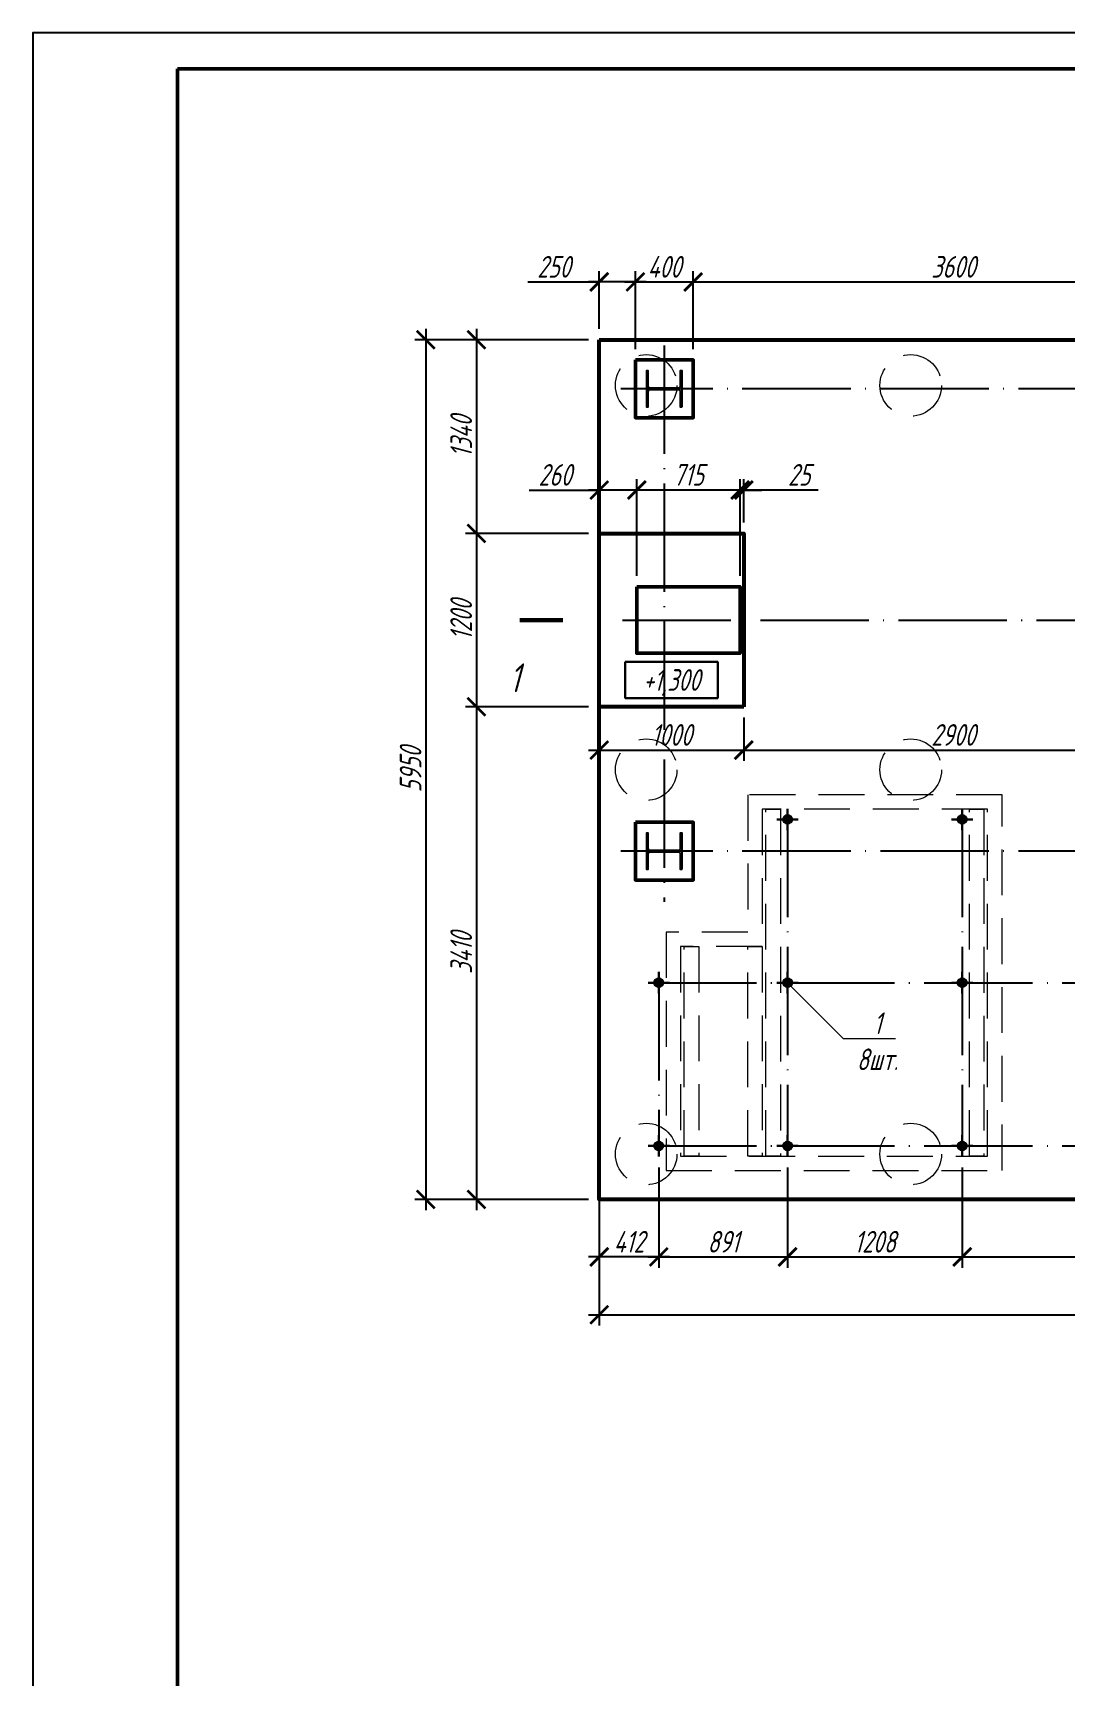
# Model space of a CAD drawing. Header units: millimetres. Extents: x 47215 to 48111, y -15059 to -14168.
# Drawn here: x 47215.2 to 47358.1, y -14395.3 to -14167.8 of the extents above; entities that cross this region are included whole.
import ezdxf
from ezdxf import colors
from ezdxf.entities.mleader import LeaderData, LeaderLine
from ezdxf.enums import TextEntityAlignment as Align
from ezdxf.math import Vec2, Vec3

# ---------------------------------------------------------------- set-up
doc = ezdxf.new("R2010")
doc.units = ezdxf.units.MM
for name, pattern in [('ОСЕВАЯ_СРЕДНЯЯ', [19, 15, -2, 0, -2]), ('ЦЕНТР2', [28.575, 19.05, -3.175, 3.175, -3.175]), ('штриховая2', [9.525, 6.35, -3.175])]:
    doc.linetypes.add(name, pattern=pattern)
doc.layers.get('Defpoints').update_dxf_attribs({"color": 255})
for name, color, linetype, lineweight in [('Выноски', 7, 'Continuous', 25), ('Закладные', 94, 'Continuous', 50), ('Размер', 170, 'Continuous', 25), ('Ростверки', 26, 'Continuous', 53)]:
    doc.layers.add(name, color=color, linetype=linetype, lineweight=lineweight)
doc.layers.add('Колонны', color=7, linetype='Continuous', lineweight=60, true_color=0x0000d1)
doc.layers.add('Оси', color=1, linetype='ЦЕНТР2')
doc.styles.add('3.0', font='simplex.shx', dxfattribs={"width": 0.7, "oblique": 15, "height": 3})
doc.styles.add('SIMPLEX', font='simplex.shx', dxfattribs={"width": 0.7, "oblique": 15})
doc.dimstyles.new('50-3', dxfattribs={"dimtxt": 3, "dimasz": 2.5, "dimexe": 1.5, "dimexo": 1.5, "dimgap": 0.6, "dimtad": 1, "dimdec": 0, "dimlfac": 50, "dimtxsty": '3.0', "dimblk": 'ARCHTICK', "dimcen": 2.5, "dimdle": 1.5, "dimadec": 0, "dimazin": 0, "dimtfac": 1, "dimtdec": 0, "dimtmove": 1, "dimatfit": 3, "dimldrblk": 'OPEN30', "dimfxl": 1.5, "dimarcsym": 0})

# ---------------------------------------------------------------- blocks, each defined once
blk = doc.blocks.new('_ArchTick')
at = {"color": 0, "linetype": 'ByBlock', "const_width": 0.15}
blk.add_lwpolyline([(-0.5, -0.5), (0.5, 0.5)], dxfattribs=at)
blk = doc.blocks.new('*D21')
at = {"layer": 'Defpoints', "color": 0, "transparency": 16777216}
for p in [(47293.6, -14261.06), (47313.6, -14261.06), (47313.6, -14267.06)]:
    blk.add_point(p, dxfattribs=at)
at = {"layer": 'Размер', "color": 0, "lineweight": -2, "transparency": 16777216}
for p, q in [((47293.6, -14262.56), (47293.6, -14268.56)), ((47313.6, -14262.56), (47313.6, -14268.56)), ((47292.1, -14267.06), (47315.1, -14267.06))]:
    blk.add_line(p, q, dxfattribs=at)
at = {"layer": 'Размер', "color": 0, "lineweight": -2, "transparency": 16777216, "xscale": 2.5, "yscale": 2.5, "zscale": 2.5, "rotation": 180}
blk.add_blockref('_ArchTick', (47293.6, -14267.06), dxfattribs=at)
at = {"layer": 'Размер', "color": 0, "lineweight": -2, "transparency": 16777216, "xscale": 2.5, "yscale": 2.5, "zscale": 2.5}
blk.add_blockref('_ArchTick', (47313.6, -14267.06), dxfattribs=at)
at = {"layer": 'Размер', "color": 0, "lineweight": 25, "transparency": 16777216, "insert": (47303.6, -14264.96), "char_height": 3, "attachment_point": 5, "style": '3.0'}
blk.add_mtext('1000', dxfattribs=at)
blk = doc.blocks.new('_Open30')
at = {"color": 0, "linetype": 'ByBlock', "lineweight": -2}
for p, q in [((-1, 0.268), (0, 0)), ((0, 0), (-1, -0.268)), ((0, 0), (-1, 0))]:
    blk.add_line(p, q, dxfattribs=at)
blk = doc.blocks.new('*D22')
at = {"layer": 'Defpoints', "color": 0, "transparency": 16777216}
for p in [(47313.6, -14261.06), (47371.6, -14261.06), (47371.6, -14267.06)]:
    blk.add_point(p, dxfattribs=at)
at = {"layer": 'Размер', "color": 0, "lineweight": -2, "transparency": 16777216}
for p, q in [((47313.6, -14262.56), (47313.6, -14268.56)), ((47371.6, -14262.56), (47371.6, -14268.56)), ((47312.1, -14267.06), (47373.1, -14267.06))]:
    blk.add_line(p, q, dxfattribs=at)
at = {"layer": 'Размер', "color": 0, "lineweight": -2, "transparency": 16777216, "xscale": 2.5, "yscale": 2.5, "zscale": 2.5, "rotation": 180}
blk.add_blockref('_ArchTick', (47313.6, -14267.06), dxfattribs=at)
at = {"layer": 'Размер', "color": 0, "lineweight": -2, "transparency": 16777216, "xscale": 2.5, "yscale": 2.5, "zscale": 2.5}
blk.add_blockref('_ArchTick', (47371.6, -14267.06), dxfattribs=at)
at = {"layer": 'Размер', "color": 0, "lineweight": 25, "transparency": 16777216, "insert": (47342.6, -14264.96), "char_height": 3, "attachment_point": 5, "style": '3.0'}
blk.add_mtext('2900', dxfattribs=at)
blk = doc.blocks.new('*U14')
at = {"color": 0, "linetype": 'ByBlock', "lineweight": -2}
blk.add_lwpolyline([(-124.5, 123), (124.5, 123), (124.5, 111), (20, 111, 0.4142136), (4, 95), (4, -95, 0.4142136), (20, -111), (124.5, -111), (124.5, -123), (-124.5, -123), (-124.5, -111), (-20, -111, 0.4142136), (-4, -95), (-4, 95, 0.4142136), (-20, 111), (-124.5, 111)], format="xyb", close=True, dxfattribs=at)
blk = doc.blocks.new('*D25')
at = {"layer": 'Defpoints', "color": 0, "transparency": 16777216}
for p in [(47313.6, -14231.06), (47313.6, -14237.06), (47313.1, -14244.46)]:
    blk.add_point(p, dxfattribs=at)
at = {"layer": 'Размер', "color": 0, "lineweight": -2, "transparency": 16777216}
for p, q in [((47313.1, -14242.96), (47313.1, -14229.56)), ((47313.6, -14235.56), (47313.6, -14229.56)), ((47313.1, -14231.06), (47310.6, -14231.06)), ((47313.1, -14231.06), (47313.6, -14231.06)), ((47313.1, -14231.06), (47313.6, -14231.06)), ((47313.6, -14231.06), (47316.1, -14231.06)), ((47323.87, -14231.06), (47313.6, -14231.06))]:
    blk.add_line(p, q, dxfattribs=at)
at = {"layer": 'Размер', "color": 0, "lineweight": -2, "transparency": 16777216, "xscale": 2.5, "yscale": 2.5, "zscale": 2.5}
blk.add_blockref('_ArchTick', (47313.1, -14231.06), dxfattribs=at)
at = {"layer": 'Размер', "color": 0, "lineweight": -2, "transparency": 16777216, "xscale": 2.5, "yscale": 2.5, "zscale": 2.5, "rotation": 180}
blk.add_blockref('_ArchTick', (47313.6, -14231.06), dxfattribs=at)
at = {"layer": 'Размер', "color": 0, "lineweight": 25, "transparency": 16777216, "insert": (47321.26, -14228.96), "char_height": 3, "attachment_point": 5, "style": '3.0'}
blk.add_mtext('25', dxfattribs=at)
blk = doc.blocks.new('*D26')
at = {"layer": 'Defpoints', "color": 0, "transparency": 16777216}
for p in [(47298.8, -14231.06), (47298.8, -14244.46), (47313.1, -14244.46)]:
    blk.add_point(p, dxfattribs=at)
at = {"layer": 'Размер', "color": 0, "lineweight": -2, "transparency": 16777216}
for p, q in [((47298.8, -14242.96), (47298.8, -14229.56)), ((47313.1, -14242.96), (47313.1, -14229.56)), ((47314.6, -14231.06), (47297.3, -14231.06))]:
    blk.add_line(p, q, dxfattribs=at)
at = {"layer": 'Размер', "color": 0, "lineweight": -2, "transparency": 16777216, "xscale": 2.5, "yscale": 2.5, "zscale": 2.5, "rotation": 180}
blk.add_blockref('_ArchTick', (47298.8, -14231.06), dxfattribs=at)
at = {"layer": 'Размер', "color": 0, "lineweight": -2, "transparency": 16777216, "xscale": 2.5, "yscale": 2.5, "zscale": 2.5}
blk.add_blockref('_ArchTick', (47313.1, -14231.06), dxfattribs=at)
at = {"layer": 'Размер', "color": 0, "lineweight": 25, "transparency": 16777216, "insert": (47305.95, -14228.96), "char_height": 3, "attachment_point": 5, "style": '3.0'}
blk.add_mtext('715', dxfattribs=at)
blk = doc.blocks.new('*D27')
at = {"layer": 'Defpoints', "color": 0, "transparency": 16777216}
for p in [(47293.6, -14231.06), (47293.6, -14237.06), (47298.8, -14244.46)]:
    blk.add_point(p, dxfattribs=at)
at = {"layer": 'Размер', "color": 0, "lineweight": -2, "transparency": 16777216}
for p, q in [((47293.6, -14235.56), (47293.6, -14229.56)), ((47298.8, -14242.96), (47298.8, -14229.56)), ((47283.9, -14231.06), (47293.6, -14231.06)), ((47300.3, -14231.06), (47292.1, -14231.06))]:
    blk.add_line(p, q, dxfattribs=at)
at = {"layer": 'Размер', "color": 0, "lineweight": -2, "transparency": 16777216, "xscale": 2.5, "yscale": 2.5, "zscale": 2.5, "rotation": 180}
blk.add_blockref('_ArchTick', (47293.6, -14231.06), dxfattribs=at)
at = {"layer": 'Размер', "color": 0, "lineweight": -2, "transparency": 16777216, "xscale": 2.5, "yscale": 2.5, "zscale": 2.5}
blk.add_blockref('_ArchTick', (47298.8, -14231.06), dxfattribs=at)
at = {"layer": 'Размер', "color": 0, "lineweight": 25, "transparency": 16777216, "insert": (47287.48, -14228.96), "char_height": 3, "attachment_point": 5, "style": '3.0'}
blk.add_mtext('260', dxfattribs=at)
blk = doc.blocks.new('*D28')
at = {"layer": 'Defpoints', "color": 0, "transparency": 16777216}
for p in [(47293.6, -14210.26), (47276.6, -14237.06), (47293.6, -14237.06)]:
    blk.add_point(p, dxfattribs=at)
at = {"layer": 'Размер', "color": 0, "lineweight": -2, "transparency": 16777216}
for p, q in [((47292.1, -14210.26), (47275.1, -14210.26)), ((47276.6, -14208.76), (47276.6, -14238.56)), ((47292.1, -14237.06), (47275.1, -14237.06))]:
    blk.add_line(p, q, dxfattribs=at)
at = {"layer": 'Размер', "color": 0, "lineweight": -2, "transparency": 16777216, "xscale": 2.5, "yscale": 2.5, "zscale": 2.5}
for p, rotation in [((47276.6, -14210.26), 90), ((47276.6, -14237.06), 270)]:
    blk.add_blockref('_ArchTick', p, dxfattribs=dict(at, rotation=rotation))
at = {"layer": 'Размер', "color": 0, "lineweight": 25, "transparency": 16777216, "insert": (47274.5, -14223.66), "char_height": 3, "attachment_point": 5, "rotation": 90, "style": '3.0'}
blk.add_mtext('1340', dxfattribs=at)
blk = doc.blocks.new('*D29')
at = {"layer": 'Defpoints', "color": 0, "transparency": 16777216}
for p in [(47293.6, -14237.06), (47276.6, -14261.06), (47293.6, -14261.06)]:
    blk.add_point(p, dxfattribs=at)
at = {"layer": 'Размер', "color": 0, "lineweight": -2, "transparency": 16777216}
for p, q in [((47292.1, -14237.06), (47275.1, -14237.06)), ((47276.6, -14235.56), (47276.6, -14262.56)), ((47292.1, -14261.06), (47275.1, -14261.06))]:
    blk.add_line(p, q, dxfattribs=at)
at = {"layer": 'Размер', "color": 0, "lineweight": -2, "transparency": 16777216, "xscale": 2.5, "yscale": 2.5, "zscale": 2.5}
for p, rotation in [((47276.6, -14237.06), 90), ((47276.6, -14261.06), 270)]:
    blk.add_blockref('_ArchTick', p, dxfattribs=dict(at, rotation=rotation))
at = {"layer": 'Размер', "color": 0, "lineweight": 25, "transparency": 16777216, "insert": (47274.5, -14249.06), "char_height": 3, "attachment_point": 5, "rotation": 90, "style": '3.0'}
blk.add_mtext('1200', dxfattribs=at)
blk = doc.blocks.new('*D30')
at = {"layer": 'Defpoints', "color": 0, "transparency": 16777216}
for p in [(47293.6, -14261.06), (47276.6, -14329.26), (47293.6, -14329.26)]:
    blk.add_point(p, dxfattribs=at)
at = {"layer": 'Размер', "color": 0, "lineweight": -2, "transparency": 16777216}
for p, q in [((47276.6, -14259.56), (47276.6, -14330.76)), ((47292.1, -14261.06), (47275.1, -14261.06)), ((47292.1, -14329.26), (47275.1, -14329.26))]:
    blk.add_line(p, q, dxfattribs=at)
at = {"layer": 'Размер', "color": 0, "lineweight": -2, "transparency": 16777216, "xscale": 2.5, "yscale": 2.5, "zscale": 2.5}
for p, rotation in [((47276.6, -14261.06), 90), ((47276.6, -14329.26), 270)]:
    blk.add_blockref('_ArchTick', p, dxfattribs=dict(at, rotation=rotation))
at = {"layer": 'Размер', "color": 0, "lineweight": 25, "transparency": 16777216, "insert": (47274.5, -14295.16), "char_height": 3, "attachment_point": 5, "rotation": 90, "style": '3.0'}
blk.add_mtext('3410', dxfattribs=at)
blk = doc.blocks.new('*D31')
at = {"layer": 'Defpoints', "color": 0, "transparency": 16777216}
for p in [(47293.6, -14210.26), (47269.6, -14329.26), (47293.6, -14329.26)]:
    blk.add_point(p, dxfattribs=at)
at = {"layer": 'Размер', "color": 0, "lineweight": -2, "transparency": 16777216}
for p, q in [((47292.1, -14210.26), (47268.1, -14210.26)), ((47269.6, -14208.76), (47269.6, -14330.76)), ((47292.1, -14329.26), (47268.1, -14329.26))]:
    blk.add_line(p, q, dxfattribs=at)
at = {"layer": 'Размер', "color": 0, "lineweight": -2, "transparency": 16777216, "xscale": 2.5, "yscale": 2.5, "zscale": 2.5}
for p, rotation in [((47269.6, -14210.26), 90), ((47269.6, -14329.26), 270)]:
    blk.add_blockref('_ArchTick', p, dxfattribs=dict(at, rotation=rotation))
at = {"layer": 'Размер', "color": 0, "lineweight": 25, "transparency": 16777216, "insert": (47267.5, -14269.76), "char_height": 3, "attachment_point": 5, "rotation": 90, "style": '3.0'}
blk.add_mtext('5950', dxfattribs=at)
blk = doc.blocks.new('*D32')
at = {"layer": 'Defpoints', "color": 0, "transparency": 16777216}
for p in [(47293.6, -14202.26), (47293.6, -14210.26), (47298.6, -14213.06)]:
    blk.add_point(p, dxfattribs=at)
at = {"layer": 'Размер', "color": 0, "lineweight": -2, "transparency": 16777216}
for p, q in [((47293.6, -14208.76), (47293.6, -14200.76)), ((47298.6, -14211.56), (47298.6, -14200.76)), ((47283.73, -14202.26), (47293.6, -14202.26)), ((47300.1, -14202.26), (47292.1, -14202.26))]:
    blk.add_line(p, q, dxfattribs=at)
at = {"layer": 'Размер', "color": 0, "lineweight": -2, "transparency": 16777216, "xscale": 2.5, "yscale": 2.5, "zscale": 2.5, "rotation": 180}
blk.add_blockref('_ArchTick', (47293.6, -14202.26), dxfattribs=at)
at = {"layer": 'Размер', "color": 0, "lineweight": -2, "transparency": 16777216, "xscale": 2.5, "yscale": 2.5, "zscale": 2.5}
blk.add_blockref('_ArchTick', (47298.6, -14202.26), dxfattribs=at)
at = {"layer": 'Размер', "color": 0, "lineweight": 25, "transparency": 16777216, "insert": (47287.31, -14200.16), "char_height": 3, "attachment_point": 5, "style": '3.0'}
blk.add_mtext('250', dxfattribs=at)
blk = doc.blocks.new('*D33')
at = {"layer": 'Defpoints', "color": 0, "transparency": 16777216}
for p in [(47378.6, -14202.26), (47306.6, -14213.06), (47378.6, -14213.06)]:
    blk.add_point(p, dxfattribs=at)
at = {"layer": 'Размер', "color": 0, "lineweight": -2, "transparency": 16777216}
for p, q in [((47306.6, -14211.56), (47306.6, -14200.76)), ((47378.6, -14211.56), (47378.6, -14200.76)), ((47305.1, -14202.26), (47380.1, -14202.26))]:
    blk.add_line(p, q, dxfattribs=at)
at = {"layer": 'Размер', "color": 0, "lineweight": -2, "transparency": 16777216, "xscale": 2.5, "yscale": 2.5, "zscale": 2.5, "rotation": 180}
blk.add_blockref('_ArchTick', (47306.6, -14202.26), dxfattribs=at)
at = {"layer": 'Размер', "color": 0, "lineweight": -2, "transparency": 16777216, "xscale": 2.5, "yscale": 2.5, "zscale": 2.5}
blk.add_blockref('_ArchTick', (47378.6, -14202.26), dxfattribs=at)
at = {"layer": 'Размер', "color": 0, "lineweight": 25, "transparency": 16777216, "insert": (47342.6, -14200.16), "char_height": 3, "attachment_point": 5, "style": '3.0'}
blk.add_mtext('3600', dxfattribs=at)
blk = doc.blocks.new('*D36')
at = {"layer": 'Defpoints', "color": 0, "transparency": 16777216}
for p in [(47293.6, -14329.26), (47489.6, -14329.26), (47489.6, -14345.22)]:
    blk.add_point(p, dxfattribs=at)
at = {"layer": 'Размер', "color": 0, "lineweight": -2, "transparency": 16777216}
for p, q in [((47293.6, -14330.76), (47293.6, -14346.72)), ((47489.6, -14330.76), (47489.6, -14346.72)), ((47292.1, -14345.22), (47491.1, -14345.22))]:
    blk.add_line(p, q, dxfattribs=at)
at = {"layer": 'Размер', "color": 0, "lineweight": -2, "transparency": 16777216, "xscale": 2.5, "yscale": 2.5, "zscale": 2.5, "rotation": 180}
blk.add_blockref('_ArchTick', (47293.6, -14345.22), dxfattribs=at)
at = {"layer": 'Размер', "color": 0, "lineweight": -2, "transparency": 16777216, "xscale": 2.5, "yscale": 2.5, "zscale": 2.5}
blk.add_blockref('_ArchTick', (47489.6, -14345.22), dxfattribs=at)
at = {"layer": 'Размер', "color": 0, "lineweight": 25, "transparency": 16777216, "insert": (47391.6, -14343.12), "char_height": 3, "attachment_point": 5, "style": '3.0'}
blk.add_mtext('9800', dxfattribs=at)
blk = doc.blocks.new('*D52')
at = {"layer": 'Defpoints', "color": 0, "transparency": 16777216}
for p in [(47306.6, -14202.26), (47298.6, -14213.06), (47306.6, -14213.06)]:
    blk.add_point(p, dxfattribs=at)
at = {"layer": 'Размер', "color": 0, "lineweight": -2, "transparency": 16777216}
for p, q in [((47298.6, -14211.56), (47298.6, -14200.76)), ((47306.6, -14211.56), (47306.6, -14200.76)), ((47297.1, -14202.26), (47308.1, -14202.26))]:
    blk.add_line(p, q, dxfattribs=at)
at = {"layer": 'Размер', "color": 0, "lineweight": -2, "transparency": 16777216, "xscale": 2.5, "yscale": 2.5, "zscale": 2.5, "rotation": 180}
blk.add_blockref('_ArchTick', (47298.6, -14202.26), dxfattribs=at)
at = {"layer": 'Размер', "color": 0, "lineweight": -2, "transparency": 16777216, "xscale": 2.5, "yscale": 2.5, "zscale": 2.5}
blk.add_blockref('_ArchTick', (47306.6, -14202.26), dxfattribs=at)
at = {"layer": 'Размер', "color": 0, "lineweight": 25, "transparency": 16777216, "insert": (47302.6, -14200.16), "char_height": 3, "attachment_point": 5, "style": '3.0'}
blk.add_mtext('400', dxfattribs=at)
blk = doc.blocks.new('*D55')
at = {"layer": 'Defpoints', "color": 0, "transparency": 16777216}
for p in [(47301.84, -14323.34), (47319.66, -14323.34), (47319.66, -14337.22)]:
    blk.add_point(p, dxfattribs=at)
at = {"layer": 'Размер', "color": 0, "lineweight": -2, "transparency": 16777216}
for p, q in [((47301.84, -14324.84), (47301.84, -14338.72)), ((47319.66, -14324.84), (47319.66, -14338.72)), ((47300.34, -14337.22), (47321.16, -14337.22))]:
    blk.add_line(p, q, dxfattribs=at)
at = {"layer": 'Размер', "color": 0, "lineweight": -2, "transparency": 16777216, "xscale": 2.5, "yscale": 2.5, "zscale": 2.5, "rotation": 180}
blk.add_blockref('_ArchTick', (47301.84, -14337.22), dxfattribs=at)
at = {"layer": 'Размер', "color": 0, "lineweight": -2, "transparency": 16777216, "xscale": 2.5, "yscale": 2.5, "zscale": 2.5}
blk.add_blockref('_ArchTick', (47319.66, -14337.22), dxfattribs=at)
at = {"layer": 'Размер', "color": 0, "lineweight": 25, "transparency": 16777216, "insert": (47310.75, -14335.12), "char_height": 3, "attachment_point": 5, "style": '3.0'}
blk.add_mtext('891', dxfattribs=at)
blk = doc.blocks.new('*D56')
at = {"layer": 'Defpoints', "color": 0, "transparency": 16777216}
for p in [(47319.66, -14323.34), (47343.82, -14323.34), (47343.82, -14337.22)]:
    blk.add_point(p, dxfattribs=at)
at = {"layer": 'Размер', "color": 0, "lineweight": -2, "transparency": 16777216}
for p, q in [((47319.66, -14324.84), (47319.66, -14338.72)), ((47343.82, -14324.84), (47343.82, -14338.72)), ((47318.16, -14337.22), (47345.32, -14337.22))]:
    blk.add_line(p, q, dxfattribs=at)
at = {"layer": 'Размер', "color": 0, "lineweight": -2, "transparency": 16777216, "xscale": 2.5, "yscale": 2.5, "zscale": 2.5, "rotation": 180}
blk.add_blockref('_ArchTick', (47319.66, -14337.22), dxfattribs=at)
at = {"layer": 'Размер', "color": 0, "lineweight": -2, "transparency": 16777216, "xscale": 2.5, "yscale": 2.5, "zscale": 2.5}
blk.add_blockref('_ArchTick', (47343.82, -14337.22), dxfattribs=at)
at = {"layer": 'Размер', "color": 0, "lineweight": 25, "transparency": 16777216, "insert": (47331.74, -14335.12), "char_height": 3, "attachment_point": 5, "style": '3.0'}
blk.add_mtext('1208', dxfattribs=at)
blk = doc.blocks.new('*D59')
at = {"layer": 'Defpoints', "color": 0, "transparency": 16777216}
for p in [(47293.6, -14323.34), (47301.84, -14323.34), (47293.6, -14337.22)]:
    blk.add_point(p, dxfattribs=at)
at = {"layer": 'Размер', "color": 0, "lineweight": -2, "transparency": 16777216}
for p, q in [((47293.6, -14324.84), (47293.6, -14338.72)), ((47301.84, -14324.84), (47301.84, -14338.72)), ((47303.34, -14337.22), (47292.1, -14337.22))]:
    blk.add_line(p, q, dxfattribs=at)
at = {"layer": 'Размер', "color": 0, "lineweight": -2, "transparency": 16777216, "xscale": 2.5, "yscale": 2.5, "zscale": 2.5, "rotation": 180}
blk.add_blockref('_ArchTick', (47293.6, -14337.22), dxfattribs=at)
at = {"layer": 'Размер', "color": 0, "lineweight": -2, "transparency": 16777216, "xscale": 2.5, "yscale": 2.5, "zscale": 2.5}
blk.add_blockref('_ArchTick', (47301.84, -14337.22), dxfattribs=at)
at = {"layer": 'Размер', "color": 0, "lineweight": 25, "transparency": 16777216, "insert": (47297.72, -14335.12), "char_height": 3, "attachment_point": 5, "style": '3.0'}
blk.add_mtext('412', dxfattribs=at)
blk = doc.blocks.new('*D63')
at = {"layer": 'Defpoints', "color": 0, "transparency": 16777216}
for p in [(47343.82, -14323.34), (47399.84, -14323.34), (47399.84, -14337.22)]:
    blk.add_point(p, dxfattribs=at)
at = {"layer": 'Размер', "color": 0, "lineweight": -2, "transparency": 16777216}
for p, q in [((47343.82, -14324.84), (47343.82, -14338.72)), ((47399.84, -14324.84), (47399.84, -14338.72)), ((47342.32, -14337.22), (47401.34, -14337.22))]:
    blk.add_line(p, q, dxfattribs=at)
at = {"layer": 'Размер', "color": 0, "lineweight": -2, "transparency": 16777216, "xscale": 2.5, "yscale": 2.5, "zscale": 2.5, "rotation": 180}
blk.add_blockref('_ArchTick', (47343.82, -14337.22), dxfattribs=at)
at = {"layer": 'Размер', "color": 0, "lineweight": -2, "transparency": 16777216, "xscale": 2.5, "yscale": 2.5, "zscale": 2.5}
blk.add_blockref('_ArchTick', (47399.84, -14337.22), dxfattribs=at)
at = {"layer": 'Размер', "color": 0, "lineweight": 25, "transparency": 16777216, "insert": (47371.83, -14335.12), "char_height": 3, "attachment_point": 5, "style": '3.0'}
blk.add_mtext('2801', dxfattribs=at)
blk = doc.blocks.new('_None')

msp = doc.modelspace()

# ---------------------------------------------------------------- linework, layer by layer
at = {"color": 7, "lineweight": 25}
msp.add_lwpolyline([(47215.235, -14761.777), (48056.235, -14761.777), (48056.235, -14167.777), (47215.235, -14167.777)], close=True, dxfattribs=at)
at = {"color": 7, "linetype": 'Continuous', "lineweight": 50}
msp.add_lwpolyline([(47235.235, -14172.777), (48051.235, -14172.777), (48051.235, -14756.777), (47235.235, -14756.777)], close=True, dxfattribs=at)
msp.add_lwpolyline([(47288.598, -14249.058, 0.6, 0.6, 0), (47282.598, -14249.058, 0.6, 0.6, 0), (47284.598, -14249.058, 0, 0.8, 0), (47284.598, -14253.058, 0, 0, 0), (47284.598, -14259.058, 0, 0, 0)], format="xyseb")
at = {"lineweight": 30}
msp.add_lwpolyline([(47297.195, -14254.858), (47310.002, -14254.858), (47310.002, -14259.858), (47297.195, -14259.858), (47297.195, -14254.858)], dxfattribs=at)
at = {"linetype": 'штриховая2', "lineweight": 15}
for points in [[(47302.838, -14325.258), (47349.338, -14325.258), (47349.338, -14273.258), (47314.138, -14273.258), (47314.138, -14292.258), (47302.838, -14292.258)], [(47304.838, -14323.258), (47347.338, -14323.258), (47347.338, -14275.258), (47316.138, -14275.258), (47316.138, -14294.258), (47304.838, -14294.258)], [(47318.658, -14323.258), (47316.658, -14323.258), (47316.658, -14275.258), (47318.658, -14275.258)], [(47346.818, -14323.258), (47344.818, -14323.258), (47344.818, -14275.258), (47346.818, -14275.258)], [(47307.372, -14323.258), (47305.372, -14323.258), (47305.372, -14294.258), (47307.372, -14294.258)], [(47316.138, -14323.258), (47314.138, -14323.258), (47314.138, -14294.258), (47316.138, -14294.258)]]:
    msp.add_lwpolyline(points, close=True, dxfattribs=at)
msp.add_lwpolyline([(47302.838, -14325.258), (47349.338, -14325.258), (47349.338, -14273.258), (47314.138, -14273.258), (47314.138, -14292.258), (47302.838, -14292.258), (47302.838, -14325.258)], dxfattribs=at)
at = {"color": 1, "lineweight": 30}
for points in [[(47319.658, -14278.138), (47319.658, -14275.178)], [(47343.818, -14278.138), (47343.818, -14275.178)], [(47321.138, -14276.658), (47318.178, -14276.658)], [(47345.298, -14276.658), (47342.338, -14276.658)], [(47301.838, -14300.738), (47301.838, -14297.778)], [(47319.658, -14300.738), (47319.658, -14297.778)], [(47343.818, -14300.738), (47343.818, -14297.778)], [(47303.318, -14299.258), (47300.358, -14299.258)], [(47321.138, -14299.258), (47318.178, -14299.258)], [(47345.298, -14299.258), (47342.338, -14299.258)], [(47303.318, -14321.858), (47300.358, -14321.858)], [(47301.838, -14323.338), (47301.838, -14320.378)], [(47321.138, -14321.858), (47318.178, -14321.858)], [(47319.658, -14323.338), (47319.658, -14320.378)], [(47345.298, -14321.858), (47342.338, -14321.858)], [(47343.818, -14323.338), (47343.818, -14320.378)]]:
    msp.add_lwpolyline(points, dxfattribs=at)
at = {"linetype": 'штриховая2', "lineweight": 15}
for centre in [(47300.098, -14216.578), (47336.698, -14216.578), (47300.098, -14269.778), (47336.698, -14269.778), (47300.098, -14322.978), (47336.698, -14322.978)]:
    msp.add_circle(centre, 4.26, dxfattribs=at)
at = {"lineweight": 53}
for centre in [(47319.658, -14276.658), (47343.818, -14276.658), (47301.838, -14299.258), (47319.658, -14299.258), (47343.818, -14299.258), (47301.838, -14321.858), (47319.658, -14321.858), (47343.818, -14321.858)]:
    msp.add_circle(centre, 0.48, dxfattribs=at)
at = {"layer": 'Закладные', "lineweight": 50}
for points in [[(47298.598, -14213.058), (47298.598, -14221.058), (47306.598, -14221.058), (47306.598, -14213.058)], [(47298.798, -14244.458), (47313.098, -14244.458), (47313.098, -14253.658), (47298.798, -14253.658)], [(47298.598, -14277.058), (47298.598, -14285.058), (47306.598, -14285.058), (47306.598, -14277.058)]]:
    msp.add_lwpolyline(points, close=True, dxfattribs=at)
at = {"layer": 'Оси', "color": 30, "linetype": 'ОСЕВАЯ_СРЕДНЯЯ', "true_color": 0xff8000}
for points in [[(47302.598, -14211.058), (47302.598, -14288.058)], [(47481.198, -14217.058), (47296.598, -14217.058)], [(47296.798, -14249.058), (47486.398, -14249.058)], [(47319.658, -14275.178), (47319.658, -14323.338)], [(47343.818, -14275.178), (47343.818, -14323.338)], [(47481.198, -14281.058), (47296.598, -14281.058)], [(47301.838, -14297.778), (47301.838, -14323.338)], [(47300.358, -14299.258), (47443.298, -14299.258)], [(47300.358, -14321.858), (47443.298, -14321.858)]]:
    msp.add_lwpolyline(points, dxfattribs=at)
at = {"layer": 'Ростверки', "lineweight": 53}
for points in [[(47293.598, -14210.258), (47489.598, -14210.258), (47489.598, -14329.258), (47293.598, -14329.258)], [(47313.598, -14261.058), (47293.598, -14261.058), (47293.598, -14237.058), (47313.598, -14237.058)]]:
    msp.add_lwpolyline(points, close=True, dxfattribs=at)

# ---------------------------------------------------------------- block references
at = {"layer": 'Колонны', "lineweight": 25, "xscale": -0.02, "yscale": 0.02, "zscale": 0.02, "rotation": 270}
for p in [(47302.598, -14217.058), (47302.598, -14281.058)]:
    msp.add_blockref('*U14', p, dxfattribs=at)

# ---------------------------------------------------------------- texts
at = {"lineweight": 30, "style": 'SIMPLEX', "oblique": 15, "width": 0.7}
msp.add_text('+1,300', height=3, dxfattribs=at).set_placement((47303.598, -14257.358), align=Align.MIDDLE_CENTER)
at = {"layer": 'Выноски', "lineweight": 30, "style": '3.0', "oblique": 15, "width": 0.7}
msp.add_text('1', height=4, dxfattribs=at).set_placement((47282.598, -14255.058), align=Align.TOP_RIGHT)

# ---------------------------------------------------------------- dimensions: what is measured, and where the dimension line sits
at = {"layer": 'Размер', "color": 5, "lineweight": 25}
for base, p1, p2, picture, middle in [((47293.598, -14202.258), (47298.598, -14213.058), (47293.598, -14210.258), '*D32', (47287.308, -14202.258)), ((47293.598, -14231.058), (47298.798, -14244.458), (47293.598, -14237.058), '*D27', (47287.479, -14229.058)), ((47313.598, -14231.058), (47313.098, -14244.458), (47313.598, -14237.058), '*D25', (47321.264, -14231.058))]:
    dim = msp.add_linear_dim(base=base, p1=p1, p2=p2, dimstyle='50-3', dxfattribs=at)
    dim.commit()
    dim.dimension.update_dxf_attribs({"geometry": picture, "text_midpoint": middle, "dimtype": 128})
for base, p1, p2, picture, middle in [((47306.598, -14202.258), (47298.598, -14213.058), (47306.598, -14213.058), '*D52', (47302.598, -14200.158)), ((47378.598, -14202.258), (47306.598, -14213.058), (47378.598, -14213.058), '*D33', (47342.598, -14200.158)), ((47298.798, -14231.058), (47313.098, -14244.458), (47298.798, -14244.458), '*D26', (47305.948, -14228.958)), ((47313.598, -14267.058), (47293.598, -14261.058), (47313.598, -14261.058), '*D21', (47303.598, -14264.958)), ((47371.598, -14267.058), (47313.598, -14261.058), (47371.598, -14261.058), '*D22', (47342.598, -14264.958)), ((47293.598, -14337.223), (47301.838, -14323.338), (47293.598, -14323.338), '*D59', (47297.718, -14335.123)), ((47319.658, -14337.223), (47301.838, -14323.338), (47319.658, -14323.338), '*D55', (47310.748, -14335.123)), ((47343.818, -14337.223), (47319.658, -14323.338), (47343.818, -14323.338), '*D56', (47331.738, -14335.123)), ((47399.838, -14337.223), (47343.818, -14323.338), (47399.838, -14323.338), '*D63', (47371.828, -14335.123)), ((47489.598, -14345.223), (47293.598, -14329.258), (47489.598, -14329.258), '*D36', (47391.598, -14343.123))]:
    dim = msp.add_linear_dim(base=base, p1=p1, p2=p2, dimstyle='50-3', dxfattribs=at)
    dim.commit()
    dim.dimension.update_dxf_attribs({"geometry": picture, "text_midpoint": middle})
for base, p1, p2, picture, middle in [((47269.602, -14329.258), (47293.598, -14210.258), (47293.598, -14329.258), '*D31', (47267.502, -14269.758)), ((47276.602, -14237.058), (47293.598, -14210.258), (47293.598, -14237.058), '*D28', (47274.502, -14223.658)), ((47276.602, -14261.058), (47293.598, -14237.058), (47293.598, -14261.058), '*D29', (47274.502, -14249.058)), ((47276.602, -14329.258), (47293.598, -14261.058), (47293.598, -14329.258), '*D30', (47274.502, -14295.158))]:
    dim = msp.add_linear_dim(base=base, p1=p1, p2=p2, angle=90, dimstyle='50-3', dxfattribs=at)
    dim.commit()
    dim.dimension.update_dxf_attribs({"geometry": picture, "text_midpoint": middle})

# ---------------------------------------------------------------- leaders
at = {"lineweight": 25}
ml = msp.add_multileader_mtext('Standard', dxfattribs=at)
ml.set_content('{\\C256;1\\P8шт.}', color=5, style='3.0')
ml.set_leader_properties(lineweight=15)
ml.set_arrow_properties(name='NONE')
ml.build(insert=Vec2(0, 0))
ml.multileader.update_dxf_attribs({"text_left_attachment_type": 6, "text_right_attachment_type": 6, "dogleg_length": 1.19, "arrow_head_size": 2.5})
ctx = ml.context
ctx.base_point, ctx.char_height, ctx.arrow_head_size, ctx.landing_gap_size, ctx.plane_origin = Vec3(47328.202, -14306.967), 3, 2.5, 0.05, Vec3(47331.977, -14318.275)
ctx.left_attachment, ctx.right_attachment, ctx.text_align_type = 6, 6, 1
notes = []
notes.append((ctx, [(0, (1, 1, 0), (47327.367, -14306.967), (1, 0), 0.835, [(0, [(47319.658, -14299.258)], 0, [])])]))
ctx.mtext.insert, ctx.mtext.width, ctx.mtext.alignment, ctx.mtext.flow_direction = Vec3(47332.095, -14303.367), 10.7009, 2, 5
for ctx, leaders in notes:
    for number, flags, end, landing, length, lines in leaders:
        leader = LeaderData()
        leader.index, (leader.has_last_leader_line, leader.has_dogleg_vector, leader.attachment_direction) = number, flags
        leader.last_leader_point, leader.dogleg_vector, leader.dogleg_length = Vec3(end), Vec3(landing), length
        for number, points, colour, breaks in lines:
            line = LeaderLine()
            line.index, line.vertices, line.color, line.breaks = number, Vec3.list(points), colors.encode_raw_color(colour), breaks
            leader.lines.append(line)
        ctx.leaders.append(leader)

doc.saveas('drawing.dxf')
